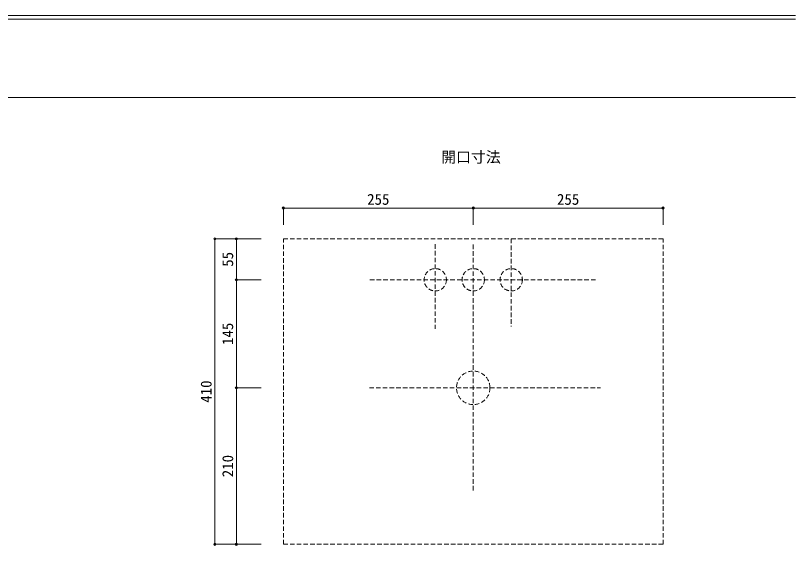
# Model space of a CAD drawing. Units: millimetres at full size, sheet at 1:5. Extents: x -1002 to 1008, y -687 to 676.
# Drawn here: x -45 to 1002, y -71 to 640 of the extents above; entities that cross this region are included whole.
import ezdxf
from ezdxf.enums import TextEntityAlignment as Align

# ---------------------------------------------------------------- set-up
doc = ezdxf.new("R2010")
doc.units = ezdxf.units.MM
doc.header["$LTSCALE"] = 5
doc.header["$PDMODE"] = 32
doc.header["$PDSIZE"] = 3
doc.linetypes.add('DASHED1', pattern=[1.8, 1.2, -0.6])
doc.layers.add('F-0', color=7, linetype='Continuous', lineweight=15)
doc.styles.add('ＭＳ ゴシック', font='')
doc.styles.get('ＭＳ ゴシック').set_extended_font_data('MS Gothic')

msp = doc.modelspace()

# ---------------------------------------------------------------- linework, layer by layer
at = {"layer": 'F-0'}
for p, q in [((1002.034, 640.036), (-1002.086, 640.036)), ((1002.034, 635.036), (-1002.086, 635.036)), ((1002.034, 530.036), (-1002.086, 530.036))]:
    msp.add_line(p, q, dxfattribs=at)
at = {"layer": 'F-0', "color": 4, "lineweight": 9}
for p, q in [((314.288, 381.676), (569.288, 381.676)), ((314.288, 381.676), (314.288, 359.151)), ((569.288, 381.676), (569.288, 359.151)), ((569.288, 381.676), (824.288, 381.676)), ((824.288, 381.676), (824.288, 359.151)), ((222.187, 340.385), (222.187, -69.615)), ((222.187, 340.385), (284.42, 340.385)), ((251.18, 340.385), (251.18, 285.385)), ((251.18, 340.385), (284.42, 340.385)), ((251.18, 285.385), (284.42, 285.385)), ((251.18, 285.385), (251.18, 140.385)), ((251.18, 140.385), (284.42, 140.385)), ((251.18, 140.385), (251.18, -69.615)), ((222.187, -69.615), (284.42, -69.615)), ((251.18, -69.615), (284.42, -69.615))]:
    msp.add_line(p, q, dxfattribs=at)
at = {"layer": 'F-0', "color": 4, "linetype": 'DASHED1', "lineweight": 9}
for p, q in [((314.288, -69.615), (314.288, 340.385)), ((314.288, 340.385), (824.288, 340.385)), ((620.288, 340.385), (620.288, 222.881)), ((518.288, 333.064), (518.288, 219.622)), ((569.288, 332.699), (569.288, 2.192)), ((733.482, 285.385), (428.455, 285.385)), ((429.877, 140.385), (740.181, 140.385))]:
    msp.add_line(p, q, dxfattribs=at)
msp.add_lwpolyline([(314.288, -69.615), (824.288, -69.615), (824.288, 340.385)], dxfattribs=at)
for centre, radius in [((518.288, 285.385), 15), ((569.288, 285.385), 15), ((620.288, 285.385), 15), ((569.288, 140.385), 22.5)]:
    msp.add_circle(centre, radius, dxfattribs=at)
at = {"layer": 'F-0', "color": 6}
for p in [(314.288, 381.676), (569.288, 381.676), (824.288, 381.676), (222.187, 340.385), (251.18, 340.385), (251.18, 285.385), (251.18, 140.385), (222.187, -69.615), (251.18, -69.615)]:
    msp.add_point(p, dxfattribs=at)

# ---------------------------------------------------------------- texts
at = {"layer": 'F-0', "style": 'ＭＳ ゴシック'}
for s, p in [('開口寸法', (526.211, 438.387)), ('255', (426.788, 381.676)), ('255', (681.788, 381.676))]:
    msp.add_text(s, height=14.66, dxfattribs=at).set_placement(p, align=Align.BOTTOM_LEFT)
for s, p in [('55', (251.18, 302.885)), ('145', (251.18, 197.885)), ('410', (222.187, 120.385)), ('210', (251.18, 20.385))]:
    msp.add_text(s, height=14.66, rotation=90, dxfattribs=at).set_placement(p, align=Align.BOTTOM_LEFT)

doc.saveas('drawing.dxf')
